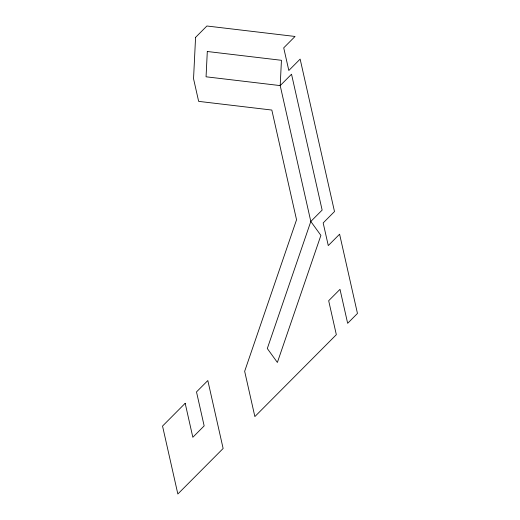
<?xml version="1.0" encoding="UTF-8"?>
<svg xmlns="http://www.w3.org/2000/svg" width="520" height="520" viewBox="0 0 520 520"><rect width="100%" height="100%" fill="white"/><g stroke="black" fill="none" stroke-linecap="round" stroke-linejoin="round"><path stroke-width="0.78" d="M195.572 37.382L193.544 78.722L198.647 101.367L271.824 110.052L296.55 219.772L244.66 371.293L254.865 416.579L336.336 334.685L328.679 300.722L340.002 289.341L347.659 323.31L357.461 313.45L339.599 234.195L328.276 245.577L323.173 222.931L334.497 211.549L300.144 59.111L288.821 70.486L283.719 47.846L295.042 36.465L206.895 26L195.572 37.382M207.305 51.5L206.063 76.797L280.202 85.599L291.525 74.217L322.14 210.087L310.817 221.468L267.306 348.53L277.381 362.453L320.899 235.385L310.817 221.468L280.202 85.599L281.444 60.3L207.305 51.5M185.178 403.306L162.539 426.069L177.847 494L223.132 448.481L207.825 380.549L196.502 391.924L204.159 425.893L192.836 437.275L185.178 403.306"/></g></svg>
